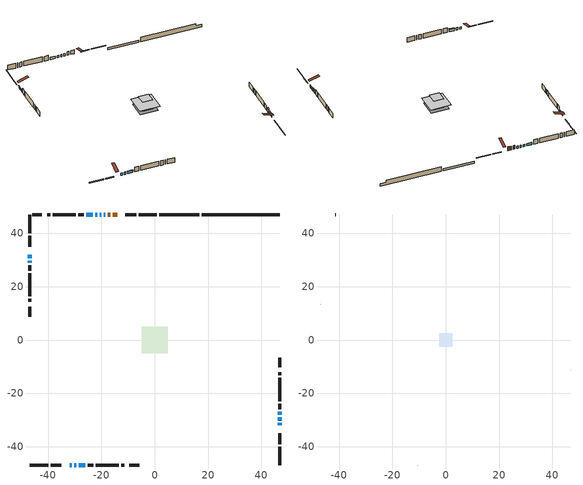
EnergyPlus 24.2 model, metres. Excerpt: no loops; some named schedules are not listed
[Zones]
conditioned space
 floor adiabatic (Floor2 construction): -2.42,-2.42 -2.42,2.42 2.42,2.42 2.42,-2.42 z1.37
 floor adiabatic (AdiabaticFloorConstruction): -4.96,-4.96 -4.96,4.96 4.96,4.96 4.96,-4.96 z1.37
 floor foundation (Slab1 construction): -4.24,-4.24 -4.24,4.24 4.24,4.24 4.24,-4.24 z-1.07
 floor foundation (Slab2 construction): -2.42,-2.42 -2.42,2.42 2.42,2.42 2.42,-2.42 z-0.91
 wall outside (RimJoist1 construction): 0.83,46.89 -6.06,46.89 / -46.89,-46.89 -39.99,-46.89 / -46.89,46.89 -46.89,39.99 / 46.89,-46.89 46.89,-39.99 z1.37:1.67
 wall outside (RimJoist2 construction): -6.99,46.89 -11.03,46.89 / -39.06,-46.89 -35.03,-46.89 / -46.89,39.06 -46.89,35.03 / 46.89,-39.06 46.89,-35.03 z1.37:1.67
 wall outside (AdiabaticWallConstruction 1): -14.15,46.89 -15.85,46.89 / -16.77,46.89 -17.63,46.89 z1.37:3.4
 wall outside (AdiabaticWallConstruction): -18.56,46.89 -19.2,46.89 / 46.89,-31.91 46.89,-31.12 / -31.91,-46.89 -31.12,-46.89 / -46.89,29.81 -46.89,29.03 / -20.12,46.89 -20.58,46.89 / -30.2,-46.89 -29.38,-46.89 / -21.51,46.89 -22.4,46.89 / -23.33,46.89 -25.7,46.89 z1.37:2.59; -46.89,31.91 -46.89,30.74 / 46.89,-30.2 46.89,-29.03 / -28.46,-46.89 -26.12,-46.89 z1.37:2.54; 46.89,-28.1 46.89,-26.88 z1.37:3
 wall outside (Wall1 construction): -26.62,46.89 -28.66,46.89 / -25.19,-46.89 -23.15,-46.89 / -46.89,28.1 -46.89,26.06 / 46.89,-25.95 46.89,-23.91 z1.37:3.81
 wall outside (Wall2 construction): -29.59,46.89 -38.34,46.89 / -22.22,-46.89 -13.48,-46.89 / -46.89,25.13 -46.89,16.39 / 46.89,-22.98 46.89,-14.24 z1.37:3.81
 wall outside (Wall3 construction): -39.26,46.89 -40.4,46.89 / -12.55,-46.89 -11.42,-46.89 / -46.89,15.46 -46.89,14.33 / 46.89,-13.31 46.89,-12.18 z1.37:3.81
 wall outside (Wall5 construction): -42.3,46.89 -45.96,46.89 / -9.52,-46.89 -5.86,-46.89 / -46.89,12.42 -46.89,8.76 / 46.89,-10.28 46.89,-6.62 z1.37:3.81
 wall foundation (FoundationWall1 construction): 17.63,46.89,-1.07 17.63,46.89,1.37 43.96,46.89,1.37 43.96,46.89,0.4 46.89,46.89,0.4 46.89,46.89,-1.07
 wall foundation (FoundationWall2 construction): 16.7,46.89 1.76,46.89 z-0.91:0.16
 window (WindowConstruction 6): -18.56,46.89 -19.19,46.89 z1.37:2.59
 window (WindowConstruction 5): -46.89,31.9 -46.89,30.74 z1.37:2.54
 window (WindowConstruction 9): 46.89,-31.9 46.89,-31.12 z1.37:2.59
 window (WindowConstruction 10): -31.9,-46.89 -31.12,-46.89 z1.37:2.59
 window (WindowConstruction 11): -46.89,29.81 -46.89,29.03 z1.37:2.59
 window (WindowConstruction 7): -20.12,46.89 -20.58,46.89 z1.37:2.59
 window (WindowConstruction 8): -30.2,-46.89 -29.38,-46.89 z1.37:2.59
 window (WindowConstruction): 46.89,-30.2 46.89,-29.03 z1.37:2.54
 window (WindowConstruction 1): 46.89,-28.1 46.89,-26.88 z1.37:2.99
 window (WindowConstruction 2): -21.51,46.89 -22.4,46.89 z1.37:2.59
 window (WindowConstruction 3): -23.33,46.89 -25.7,46.89 z1.37:2.59
 window (WindowConstruction 4): -28.45,-46.89 -26.12,-46.89 z1.37:2.54
 door (Door): -14.15,46.89 -15.85,46.89 z1.37:3.4
 door (Door 1): -16.78,46.89 -17.63,46.89 z1.37:3.4
 ceiling adiabatic (AdiabaticFloorConstruction): 4.96,-4.96 4.96,4.96 -4.96,4.96 -4.96,-4.96 z1.37
attic - vented
 floor to conditioned space (Floor1 construction Reversed): -2.47,-2.47 -2.47,2.47 2.47,2.47 2.47,-2.47 z3.81
 wall outside (Wall4 construction): -41.33,46.89 -41.37,46.89 / -10.49,-46.89 -10.44,-46.89 / -46.89,13.4 -46.89,13.35 / 46.89,-11.25 46.89,-11.2 z1.37:3.81
 roof outside (Roof1 construction): -13.22,46.89,3.81 -13.22,42.08,5.41 -11.95,42.08,5.41 -11.95,46.89,3.81; -32.83,-46.89,3.81 -32.83,-42.08,5.41 -34.1,-42.08,5.41 -34.1,-46.89,3.81; -46.89,32.83,3.81 -42.08,32.83,5.41 -42.08,34.1,5.41 -46.89,34.1,3.81; 46.89,-32.83,3.81 42.08,-32.83,5.41 42.08,-34.1,5.41 46.89,-34.1,3.81
shading: -46.89,30.59 -46.89,32.05 -47.35,32.05 -47.35,30.59 z2.69; 46.89,-28.88 46.89,-30.35 47.35,-30.35 47.35,-28.88 z2.69; 46.89,-26.73 46.89,-28.25 47.35,-28.25 47.35,-26.73 z3.14; -25.97,-46.89 -28.6,-46.89 -28.6,-47.35 -25.97,-47.35 z2.69
[Building]
Building 1: Terrain=Suburbs
[Site:Location]
Windsor AP_ON: Latitude {deg}=42.28; Longitude {deg}=-82.96; Time Zone {hr}=-5; Elevation {m}=190; Keep Site Location Information=Yes
[Site:GroundTemperature:Shallow]
6.34957, 4.46684, 4.31606, 5.20952, 8.79623, 12.3662, 15.4612, 17.4219, 17.5884, 15.9938, 12.9777, 9.51722
[Site:WaterMainsTemperature]
Calculation Method=Schedule; Temperature Schedule=mains temperature schedule
[Material] Roughness=Rough; Thermal Absorptance=0.9
Name | Thickness {m} | Conductivity {W/m-K} | Density {kg/m3} | Specific Heat {J/kg-K} | Solar Absorptance | Visible Absorptance
asphalt or fiberglass shingles | 0.00635 | 0.162714 | 1121.4 | 1465.45 | 0.4 | 0.4
ceiling loosefill ins | 0.169333 | 0.0480833 | 16.02 | 1046.75 | 0.7 | 0.7
ceiling stud and cavity | 0.1397 | 0.151696 | 65.682 | 1177.47 | 0.7 | 0.7
concrete 4.0 in. | 0.1016 | 1.803125 | 2242.8 | 837.4 | 0.7 | 0.7
concrete 8.0 in. | 0.2032 | 1.803125 | 2242.8 | 837.4 | 0.7 | 0.7
door material | 0.04445 | 0.053851 | 512.64 | 1214.23 | 0.7 | 0.7
exterior vertical ins | 0.0430808 | 0.029427 | 32.04 | 1214.23 | 0.7 | 0.7
exterior vertical ins 1 | 0.0143532 | 0.029427 | 32.04 | 1214.23 | 0.7 | 0.7
floor covering | 0.0127 | 9.015625 | 54.468 | 1339.84 | 0.6 | 0.6
floor covering 1 | 0.0127 | 0.0433444 | 54.468 | 1339.84 | 0.6 | 0.6
floor rigid ins; wall rigid ins | 0.512978 | 0.029427 | 32.04 | 1214.23 | 0.7 | 0.7
floor stud and cavity | 0.0889 | 0.234607 | 50.32683 | 1063.81 | 0.7 | 0.7
floor stud and cavity 1 | 0.1397 | 1.75129 | 37.0049 | 1207.88 | 0.7 | 0.7
furniture material conditioned space 1 | 0.1524 | 0.115458 | 640.8 | 1214.23 | 0.6 | 0.6
gypsum board | 0.0127 | 0.160291 | 801 | 837.4 | 0.6 | 0.6
gypsum board 1 | 0.0127 | 0.160291 | 801 | 837.4 | 0.7 | 0.7
osb sheathing 0.5 in. | 0.0127 | 0.115458 | 512.64 | 1214.23 | 0.7 | 0.7
osb sheathing 0.75 in. | 0.01905 | 0.115458 | 512.64 | 1214.23 | 0.7 | 0.7
osb sheathing 2.0 in. | 0.0508 | 0.115458 | 512.64 | 1214.23 | 0.7 | 0.7
rim joist rigid ins | 0.051816 | 0.029427 | 32.04 | 1214.23 | 0.7 | 0.7
rim joist stud and cavity | 0.0508 | 0.034159 | 125.044 | 1163.47 | 0.6 | 0.6
wall stud and cavity | 0.1397 | 0.0818765 | 139.0536 | 1170.24 | 0.7 | 0.7
wall stud and cavity 1 | 0.1397 | 0.089851 | 139.0536 | 1170.24 | 0.7 | 0.7
wall stud and cavity 2 | 0.1397 | 0.103305 | 139.0536 | 1170.24 | 0.7 | 0.7
wall stud and cavity 3 | 0.0889 | 6.9971 | 50.32683 | 1063.81 | 0.6 | 0.6
wall stud and cavity 4 | 0.1397 | 0.0837583 | 139.0536 | 1170.24 | 0.7 | 0.7
wall stud and cavity 5 | 0.0889 | 0.380278 | 52.3479 | 1209.89 | 0.7 | 0.7
wall stud and cavity 6 | 0.0889 | 0.391764 | 83.0341 | 1211.67 | 0.7 | 0.7
wood siding | 0.0254 | 0.102417 | 544.68 | 1172.36 | 0.4 | 0.4
wood siding 1 | 0.00254 | 0.102417 | 544.68 | 1172.36 | 0.4 | 0.4
wood siding 2; wood siding 3; wood siding 4 | 0.0254 | 0.102417 | 544.68 | 1172.36 | 0.7 | 0.7
[WindowMaterial:SimpleGlazingSystem]
Name | U-Factor {W/m2-K} | Solar Heat Gain Coefficient
WindowMaterial | 2.81118 | 0.62
WindowMaterial 1 | 2.861712 | 0.55
WindowMaterial 2 | 2.91622 | 0.49
WindowMaterial 3 | 2.83786 | 0.58
WindowMaterial 4 | 2.90203 | 0.52
WindowMaterial 5 | 2.7033 | 0.37
WindowMaterial 6 | 2.41315 | 0.45
WindowMaterial 7 | 2.35978 | 0.47
WindowMaterial 8 | 2.92303 | 0.49
[Construction]
AdiabaticFloorConstruction: floor stud and cavity 1, floor rigid ins, osb sheathing 0.75 in., floor covering 1
AdiabaticWallConstruction: wood siding 3, wall rigid ins, wall stud and cavity 5, gypsum board
AdiabaticWallConstruction 1: wood siding 4, wall rigid ins, wall stud and cavity 5, gypsum board
Door; Door 1: door material
Floor1 construction Reversed: gypsum board, ceiling stud and cavity, ceiling loosefill ins
Floor2 construction: floor stud and cavity, floor covering
FoundationWall1 construction; FoundationWall2 construction: concrete 8.0 in., gypsum board 1
furniture construction conditioned space 1: furniture material conditioned space 1
PartitionWallConstruction: gypsum board, wall stud and cavity 6, gypsum board
RimJoist1 construction; RimJoist2 construction: wood siding 2, rim joist rigid ins, osb sheathing 2.0 in., rim joist stud and cavity
Roof1 construction: asphalt or fiberglass shingles
Slab1 construction; Slab2 construction: concrete 4.0 in.
Wall1 construction: wood siding, osb sheathing 0.5 in., wall stud and cavity, gypsum board
Wall2 construction: wood siding, osb sheathing 0.5 in., wall stud and cavity 1, gypsum board
Wall3 construction: wood siding, osb sheathing 0.5 in., wall stud and cavity 2, gypsum board
Wall4 construction: wood siding 1, wall stud and cavity 3
Wall5 construction: wood siding, osb sheathing 0.5 in., wall stud and cavity 4, gypsum board
WindowConstruction: WindowMaterial
WindowConstruction 1: WindowMaterial 1
WindowConstruction 10; WindowConstruction 11; WindowConstruction 9: WindowMaterial 8
WindowConstruction 2: WindowMaterial 2
WindowConstruction 3: WindowMaterial 3
WindowConstruction 4; WindowConstruction 5: WindowMaterial 4
WindowConstruction 6: WindowMaterial 5
WindowConstruction 7: WindowMaterial 6
WindowConstruction 8: WindowMaterial 7
[Zone] Multiplier=1; Part of Total Floor Area=Yes
Name | Volume {m3}
attic - vented | 6.32502
conditioned space | 464.5
[Space]
Name | Zone | Volume {m3}
attic - vented 1 | attic - vented | 6.32502
conditioned space 1 | conditioned space | 464.5
[ZoneInfiltration:EffectiveLeakageArea]
infil attic - vented 1: Zone or Space=attic - vented 1; Schedule=Always On Discrete; Effective Air Leakage Area {cm2}=1081.33; Stack Coefficient=0.000280923; Wind Coefficient=1.13244e-05
[ZoneMixing]
whole house fan mix: Zone or Space=attic - vented; Schedule=Always On Continuous; Design Flow Rate Calculation Method=Flow/Zone; Design Flow Rate {m3/s}=0; Source Zone or Space=conditioned space
[SurfaceProperty:ExposedFoundationPerimeter] Exposed Perimeter Calculation Method=TotalExposedPerimeter
Name | Total Exposed Perimeter {m}
Slab1 | 29.261
Slab2 | 14.935
[InternalMass] Zone or ZoneList=conditioned space; Space or SpaceList=conditioned space 1
Name | Construction | Surface Area {m2}
furniture mass conditioned space 1 | furniture construction conditioned space 1 | 86.8881
partition wall mass | PartitionWallConstruction | 193.81
[Lights]
interior lighting: Zone or ZoneList or Space or SpaceList=conditioned space 1; Schedule=interior lighting schedule; Design Level Calculation Method=LightingLevel; Lighting Level {W}=343.2; Return Air Fraction=0; Fraction Radiant=0.6; Fraction Visible=0.2; Fraction Replaceable=1
[People]
occupants: Zone or ZoneList or Space or SpaceList=conditioned space 1; Number of People Schedule=occupants schedule; Number of People Calculation Method=People; Number of People=3; Fraction Radiant=0.314171; Sensible Heat Fraction=0.56303; Activity Level Schedule=occupants activity schedule; Carbon Dioxide Generation Rate {m3/s-W}=0; Enable ASHRAE 55 Comfort Warnings=No; Mean Radiant Temperature Calculation Type=EnclosureAveraged
[ElectricEquipment] Zone or ZoneList or Space or SpaceList=conditioned space 1; Design Level Calculation Method=EquipmentLevel
Name | Schedule | Design Level {W} | Fraction Latent | Fraction Radiant | Fraction Lost
clothes dryer | clothes dryer schedule | 140.772 | 0.015 | 0.081 | 0.85
clothes washer | clothes washer schedule | 32.1985 | 0.03 | 0.162 | 0.7
cooking range | cooking range schedule | 215.147 | 0.08 | 0.432 | 0.2
dishwasher | dishwasher schedule | 66.8632 | 0.3 | 0.18 | 0.4
fridge | fridge schedule | 72.9452 | 0 | 0.6 | 0
mech vent bath fan 0 | mech vent bath fan 0 schedule | 50.2 | 0 | 0 | 1
mech vent bath fan 1 | mech vent bath fan 1 schedule | 50.2 | 0 | 0 | 1
mech vent house fan | mech vent house fan schedule | 0 | 0 | 0 | 1
mech vent house fan cfis | mech vent house fan cfis schedule | 0 | 0 | 0 | 0
mech vent range fan 0 | mech vent range fan 0 schedule | 57 | 0 | 0 | 1
misc plug loads | misc plug loads schedule | 494.7 | 0.045 | 0.513 | 0.1
whole house fan | Always On Discrete | 0 | 0 | 0 | 1
[OtherEquipment] Zone or ZoneList or Space or SpaceList=conditioned space 1; Design Level Calculation Method=EquipmentLevel
Name | Fuel Type | Schedule | Design Level {W} | Fraction Latent | Fraction Radiant | Fraction Lost
clothes dryer 1 | Electricity | clothes dryer schedule | 0 | 0.015 | 0.081 | 0.85
cooking range 1 | Electricity | cooking range schedule | 0 | 0.08 | 0.432 | 0.2
general water use latent | None | general water use schedule | 62.594 | 1 | 0 | 0
general water use sensible | None | general water use schedule | -61.6891 | 0 | 0.6 | 0
mech vent house fan latent load | None | Always On Discrete | 0 | 1 | 0 | 0
mech vent house fan sensible load | None | Always On Discrete | 0 | 0 | 0 | 0
water heater energy adjustment1 | NaturalGas | Always On Discrete | 0.01 | 0 | 0 | 1
[ZoneInfiltration:DesignFlowRate] Zone or ZoneList or Space or SpaceList=conditioned space 1; Schedule=Always On Discrete; Design Flow Rate Calculation Method=Flow/Zone; Design Flow Rate {m3/s}=0
infil flow; natural vent flow; whole house fan flow
[AvailabilityManager:Scheduled]
central ac and furnace airloop Availability Manager: Schedule=Always On Discrete
[Foundation:Kiva] Initial Indoor Air Temperature {C}=18; Wall Depth Below Slab {m}=0.2032; Custom Block X Position 1 {m}=0.2159; Custom Block Z Position 1 {m}=0
Name | Wall Height Above Grade {m} | Custom Block Material Name 1 | Custom Block Depth 1 {m}
Foundation Kiva 1 | 1.36998 | exterior vertical ins | 2.43998
Foundation Kiva 2 | 0.15999 | exterior vertical ins 1 | 1.07
[Foundation:Kiva:Settings]
Soil Conductivity {W/m-K}=0.849921; Soil Density {kg/m3}=1842.3; Soil Specific Heat {J/kg-K}=418.7; Ground Solar Absorptivity=0.9; Ground Thermal Absorptivity=0.9; Ground Surface Roughness {m}=0.03; Far-Field Width {m}=40; Deep-Ground Boundary Condition=ZeroFlux; Deep-Ground Depth {m}=40; Minimum Cell Dimension {m}=0.2; Maximum Cell Growth Coefficient=3; Simulation Timestep=Timestep
[Exterior:Lights]
exterior lighting: Schedule=exterior lighting schedule; Design Level {W}=75.6
[EnergyManagementSystem:GlobalVariable]
central_ac_and_furnace_airloop_Fan_RTF
infil_program_Qfan
infil_program_Qinf
natural_vent_program_Qnv
natural_vent_program_Qwhf
[EnergyManagementSystem:Sensor]
Name | Output:Variable or Output:Meter Index Key | Output:Variable or Output:Meter
airflow_gain | infil flow | Infiltration Sensible Heat Gain Energy
airflow_gain_1 | natural vent flow | Infiltration Sensible Heat Gain Energy
airflow_gain_2 | whole house fan flow | Infiltration Sensible Heat Gain Energy
airflow_loss | infil flow | Infiltration Sensible Heat Loss Energy
airflow_loss_1 | natural vent flow | Infiltration Sensible Heat Loss Energy
airflow_loss_2 | whole house fan flow | Infiltration Sensible Heat Loss Energy
clg_load_cond |  | Cooling:EnergyTransfer:Zone:CONDITIONED SPACE
clg_sp_s; clg_sp_s_1 | cooling setpoint | Schedule Value
clothes_dryer_exhaust_0_sch_s | clothes dryer exhaust 0 schedule | Schedule Value
cool_season | cooling season schedule | Schedule Value
htg_load_cond |  | Heating:EnergyTransfer:Zone:CONDITIONED SPACE
htg_sp_s; htg_sp_s_1 | heating setpoint | Schedule Value
ig_ee_conv | clothes dryer | Electric Equipment Convective Heating Energy
ig_ee_conv_2 | cooking range | Electric Equipment Convective Heating Energy
ig_ee_conv_4 | fridge | Electric Equipment Convective Heating Energy
ig_ee_conv_5 | misc plug loads | Electric Equipment Convective Heating Energy
ig_ee_conv_6 | whole house fan | Electric Equipment Convective Heating Energy
ig_ee_rad | clothes dryer | Electric Equipment Radiant Heating Energy
ig_ee_rad_2 | cooking range | Electric Equipment Radiant Heating Energy
ig_ee_rad_4 | fridge | Electric Equipment Radiant Heating Energy
ig_ee_rad_5 | misc plug loads | Electric Equipment Radiant Heating Energy
ig_ee_rad_6 | whole house fan | Electric Equipment Radiant Heating Energy
ig_lgt_conv | interior lighting | Lights Convective Heating Energy
ig_lgt_rad | interior lighting | Lights Radiant Heating Energy
ig_lgt_vis | interior lighting | Lights Visible Radiation Heating Energy
ig_oe_conv | clothes dryer 1 | Other Equipment Convective Heating Energy
ig_oe_conv_1 | cooking range 1 | Other Equipment Convective Heating Energy
ig_oe_conv_2 | general water use latent | Other Equipment Convective Heating Energy
ig_oe_conv_3 | general water use sensible | Other Equipment Convective Heating Energy
ig_oe_conv_4 | water heater energy adjustment1 | Other Equipment Convective Heating Energy
ig_oe_rad | clothes dryer 1 | Other Equipment Radiant Heating Energy
ig_oe_rad_1 | cooking range 1 | Other Equipment Radiant Heating Energy
ig_oe_rad_2 | general water use latent | Other Equipment Radiant Heating Energy
ig_oe_rad_3 | general water use sensible | Other Equipment Radiant Heating Energy
ig_oe_rad_4 | water heater energy adjustment1 | Other Equipment Radiant Heating Energy
ig_ppl_conv | occupants | People Convective Heating Energy
ig_ppl_rad | occupants | People Radiant Heating Energy
im_conv | furniture mass conditioned space 1 | Surface Inside Face Convection Heat Gain Energy
im_conv_1 | partition wall mass | Surface Inside Face Convection Heat Gain Energy
im_ig | furniture mass conditioned space 1 | Surface Inside Face Internal Gains Radiation Heat Gain Energy
im_ig_1 | partition wall mass | Surface Inside Face Internal Gains Radiation Heat Gain Energy
im_lgt | furniture mass conditioned space 1 | Surface Inside Face Lights Radiation Heat Gain Energy
im_lgt_1 | partition wall mass | Surface Inside Face Lights Radiation Heat Gain Energy
im_sol | furniture mass conditioned space 1 | Surface Inside Face Solar Radiation Heat Gain Energy
im_sol_1 | partition wall mass | Surface Inside Face Solar Radiation Heat Gain Energy
im_surf | furniture mass conditioned space 1 | Surface Inside Face Net Surface Thermal Radiation Heat Gain Energy
im_surf_1 | partition wall mass | Surface Inside Face Net Surface Thermal Radiation Heat Gain Energy
mech_vent_bath_fan_0_sch_s | mech vent bath fan 0 schedule | Schedule Value
mech_vent_bath_fan_1_sch_s | mech vent bath fan 1 schedule | Schedule Value
mech_vent_range_fan_0_sch_s | mech vent range fan 0 schedule | Schedule Value
mv_conv | mech vent bath fan 0 | Electric Equipment Convective Heating Energy
mv_conv_1 | mech vent bath fan 1 | Electric Equipment Convective Heating Energy
mv_conv_2 | mech vent house fan | Electric Equipment Convective Heating Energy
mv_conv_3 | mech vent house fan cfis | Electric Equipment Convective Heating Energy
mv_conv_4 | mech vent range fan 0 | Electric Equipment Convective Heating Energy
mv_conv_5 | mech vent house fan latent load | Other Equipment Convective Heating Energy
mv_conv_6 | mech vent house fan sensible load | Other Equipment Convective Heating Energy
mv_rad | mech vent bath fan 0 | Electric Equipment Radiant Heating Energy
mv_rad_1 | mech vent bath fan 1 | Electric Equipment Radiant Heating Energy
mv_rad_2 | mech vent house fan | Electric Equipment Radiant Heating Energy
mv_rad_3 | mech vent house fan cfis | Electric Equipment Radiant Heating Energy
mv_rad_4 | mech vent range fan 0 | Electric Equipment Radiant Heating Energy
mv_rad_5 | mech vent house fan latent load | Other Equipment Radiant Heating Energy
mv_rad_6 | mech vent house fan sensible load | Other Equipment Radiant Heating Energy
natural_vent_s | natural vent schedule | Schedule Value
out_pb_s |  | Site Outdoor Air Barometric Pressure
out_wt_s |  | Site Outdoor Air Humidity Ratio
site_vw_s |  | Site Wind Speed
ss_back_out | Window1 | Surface Window Shortwave from Zone Back Out Window Heat Transfer Rate
ss_back_out_1 | Window11 | Surface Window Shortwave from Zone Back Out Window Heat Transfer Rate
ss_back_out_10 | Window8 | Surface Window Shortwave from Zone Back Out Window Heat Transfer Rate
ss_back_out_11 | Window9 | Surface Window Shortwave from Zone Back Out Window Heat Transfer Rate
ss_back_out_2 | Window12 | Surface Window Shortwave from Zone Back Out Window Heat Transfer Rate
ss_back_out_3 | Window13 | Surface Window Shortwave from Zone Back Out Window Heat Transfer Rate
ss_back_out_4 | Window14 | Surface Window Shortwave from Zone Back Out Window Heat Transfer Rate
ss_back_out_5 | Window3 | Surface Window Shortwave from Zone Back Out Window Heat Transfer Rate
ss_back_out_6 | Window4 | Surface Window Shortwave from Zone Back Out Window Heat Transfer Rate
ss_back_out_7 | Window5 | Surface Window Shortwave from Zone Back Out Window Heat Transfer Rate
ss_back_out_8 | Window6 | Surface Window Shortwave from Zone Back Out Window Heat Transfer Rate
ss_back_out_9 | Window7 | Surface Window Shortwave from Zone Back Out Window Heat Transfer Rate
ss_conv | Door1 | Surface Inside Face Convection Heat Gain Energy
ss_conv_1 | Door3 | Surface Inside Face Convection Heat Gain Energy
ss_conv_10 | Window6 | Surface Inside Face Convection Heat Gain Energy
ss_conv_11 | Window7 | Surface Inside Face Convection Heat Gain Energy
ss_conv_12 | Window8 | Surface Inside Face Convection Heat Gain Energy
ss_conv_13 | Window9 | Surface Inside Face Convection Heat Gain Energy
ss_conv_2 | Window1 | Surface Inside Face Convection Heat Gain Energy
ss_conv_3 | Window11 | Surface Inside Face Convection Heat Gain Energy
ss_conv_4 | Window12 | Surface Inside Face Convection Heat Gain Energy
ss_conv_5 | Window13 | Surface Inside Face Convection Heat Gain Energy
ss_conv_6 | Window14 | Surface Inside Face Convection Heat Gain Energy
ss_conv_7 | Window3 | Surface Inside Face Convection Heat Gain Energy
ss_conv_8 | Window4 | Surface Inside Face Convection Heat Gain Energy
ss_conv_9 | Window5 | Surface Inside Face Convection Heat Gain Energy
ss_ig | Door1 | Surface Inside Face Internal Gains Radiation Heat Gain Energy
ss_ig_1 | Door3 | Surface Inside Face Internal Gains Radiation Heat Gain Energy
ss_ig_10 | Window6 | Surface Inside Face Internal Gains Radiation Heat Gain Energy
ss_ig_11 | Window7 | Surface Inside Face Internal Gains Radiation Heat Gain Energy
ss_ig_12 | Window8 | Surface Inside Face Internal Gains Radiation Heat Gain Energy
ss_ig_13 | Window9 | Surface Inside Face Internal Gains Radiation Heat Gain Energy
ss_ig_2 | Window1 | Surface Inside Face Internal Gains Radiation Heat Gain Energy
ss_ig_3 | Window11 | Surface Inside Face Internal Gains Radiation Heat Gain Energy
ss_ig_4 | Window12 | Surface Inside Face Internal Gains Radiation Heat Gain Energy
ss_ig_5 | Window13 | Surface Inside Face Internal Gains Radiation Heat Gain Energy
ss_ig_6 | Window14 | Surface Inside Face Internal Gains Radiation Heat Gain Energy
ss_ig_7 | Window3 | Surface Inside Face Internal Gains Radiation Heat Gain Energy
ss_ig_8 | Window4 | Surface Inside Face Internal Gains Radiation Heat Gain Energy
ss_ig_9 | Window5 | Surface Inside Face Internal Gains Radiation Heat Gain Energy
ss_lgt | Door1 | Surface Inside Face Lights Radiation Heat Gain Energy
ss_lgt_1 | Door3 | Surface Inside Face Lights Radiation Heat Gain Energy
ss_sol | Door1 | Surface Inside Face Solar Radiation Heat Gain Energy
ss_sol_1 | Door3 | Surface Inside Face Solar Radiation Heat Gain Energy
ss_surf | Door1 | Surface Inside Face Net Surface Thermal Radiation Heat Gain Energy
ss_surf_1 | Door3 | Surface Inside Face Net Surface Thermal Radiation Heat Gain Energy
ss_surf_10 | Window6 | Surface Inside Face Net Surface Thermal Radiation Heat Gain Energy
ss_surf_11 | Window7 | Surface Inside Face Net Surface Thermal Radiation Heat Gain Energy
ss_surf_12 | Window8 | Surface Inside Face Net Surface Thermal Radiation Heat Gain Energy
ss_surf_13 | Window9 | Surface Inside Face Net Surface Thermal Radiation Heat Gain Energy
ss_surf_2 | Window1 | Surface Inside Face Net Surface Thermal Radiation Heat Gain Energy
ss_surf_3 | Window11 | Surface Inside Face Net Surface Thermal Radiation Heat Gain Energy
ss_surf_4 | Window12 | Surface Inside Face Net Surface Thermal Radiation Heat Gain Energy
ss_surf_5 | Window13 | Surface Inside Face Net Surface Thermal Radiation Heat Gain Energy
ss_surf_6 | Window14 | Surface Inside Face Net Surface Thermal Radiation Heat Gain Energy
ss_surf_7 | Window3 | Surface Inside Face Net Surface Thermal Radiation Heat Gain Energy
ss_surf_8 | Window4 | Surface Inside Face Net Surface Thermal Radiation Heat Gain Energy
ss_surf_9 | Window5 | Surface Inside Face Net Surface Thermal Radiation Heat Gain Energy
ss_trans_in | Window1 | Surface Window Transmitted Solar Radiation Rate
ss_trans_in_1 | Window11 | Surface Window Transmitted Solar Radiation Rate
ss_trans_in_10 | Window8 | Surface Window Transmitted Solar Radiation Rate
ss_trans_in_11 | Window9 | Surface Window Transmitted Solar Radiation Rate
ss_trans_in_2 | Window12 | Surface Window Transmitted Solar Radiation Rate
ss_trans_in_3 | Window13 | Surface Window Transmitted Solar Radiation Rate
ss_trans_in_4 | Window14 | Surface Window Transmitted Solar Radiation Rate
ss_trans_in_5 | Window3 | Surface Window Transmitted Solar Radiation Rate
ss_trans_in_6 | Window4 | Surface Window Transmitted Solar Radiation Rate
ss_trans_in_7 | Window5 | Surface Window Transmitted Solar Radiation Rate
ss_trans_in_8 | Window6 | Surface Window Transmitted Solar Radiation Rate
ss_trans_in_9 | Window7 | Surface Window Transmitted Solar Radiation Rate
ss_trans_out | Window1 | Surface Inside Face Initial Transmitted Diffuse Transmitted Out Window Solar Radiation Rate
ss_trans_out_1 | Window11 | Surface Inside Face Initial Transmitted Diffuse Transmitted Out Window Solar Radiation Rate
ss_trans_out_10 | Window8 | Surface Inside Face Initial Transmitted Diffuse Transmitted Out Window Solar Radiation Rate
